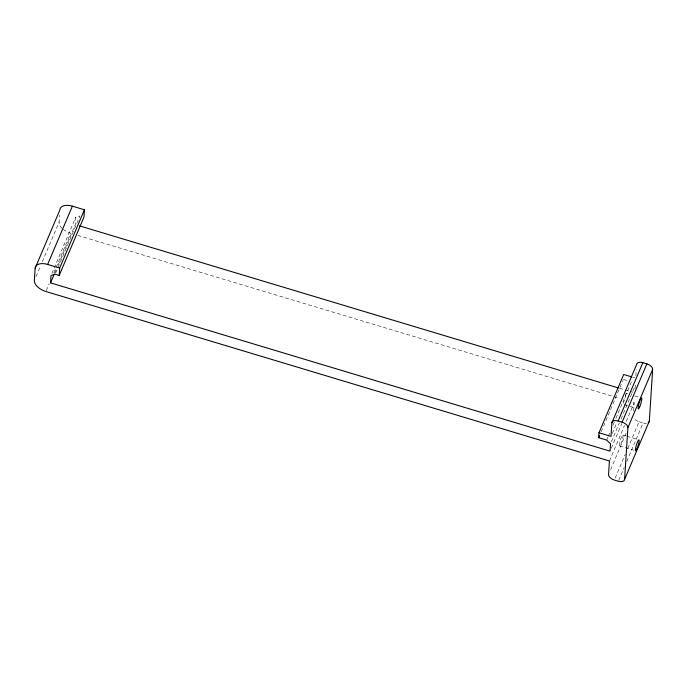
<?xml version="1.0" encoding="UTF-8"?>
<svg xmlns="http://www.w3.org/2000/svg" width="687" height="687" viewBox="0 0 687 687"><rect width="100%" height="100%" fill="white"/><g stroke="black" fill="none" stroke-linecap="round" stroke-linejoin="round"><path stroke-width="0.52" stroke-dasharray="3.44 2.58" d="M42.319 261.747L59.091 222.236L59.546 215.057M55.613 273.246L79.932 215.958L75.759 217.212L75.287 224.597L57.682 266.084M633.629 411.058L634.161 402.728L632.109 402.11M635.063 388.653L635.269 385.493L621.014 419.07M635.87 376.021L636.274 369.769M36.025 276.56L40.636 265.697M51.86 273.512L75.759 217.212M46.33 290.532L49.266 283.619M53.878 272.756L70.649 233.245A12.727 7.119 23 0 1 63.419 229.51M54.745 272.997L57.261 267.071M601.168 431.762L622.972 380.392M606.673 440.101L607.935 437.138M608.356 436.151L609.609 433.188M612.967 425.279L614.221 422.316M615.896 418.366L631.413 381.817L632.95 383.286M612.263 433.42L616.874 422.557M611.37 441.793L619.331 423.02M611.31 448.19L621.795 423.493M609.421 461.003L624.517 425.442M626.192 421.492L634.161 402.728M610.649 469.607L626.166 433.059M615.174 478.075L625.239 454.365M627.755 448.439L639.073 421.766A6.363 3.555 23 0 1 633.663 417.816M618.764 480.265L624.217 467.426M626.733 461.501L643.084 422.977A6.363 3.555 23 0 0 646.467 423.355M632.727 377.197L634.736 377.798M623.392 379.404L627.403 380.615M619.391 388.241L632.736 392.26M625.659 393.204L627.669 393.814M634.685 395.918L639.7 397.43M77.829 235.401L619.794 398.4M624.191 404.643L634.213 407.657M639.073 421.766L643.084 422.977M622.954 435.034A5.728 0.91 -73.3 0 1 621.031 443.802A5.728 0.91 -73.3 0 1 619.743 442.608A5.728 0.91 -73.3 0 1 622.954 435.034L625.96 435.936M626.965 436.236L636.995 439.259M619.528 445.932L633.569 450.148M62.277 228.522A12.727 7.119 23 0 1 59.091 222.236M625.771 394.381A5.728 0.91 -73.3 0 1 623.641 402.11A5.728 0.91 -73.3 0 1 622.078 402.865"/><path stroke-width="1.03" d="M598.97 432.758L598.652 437.688L606.673 440.101L610.528 443.768L610.056 451.153L50.555 282.881L51.027 275.496L55.192 274.233L59.202 275.444L83.943 217.161L84.415 209.775L72.384 206.16A12.727 7.119 23 0 0 59.881 209.921L35.14 268.205L34.35 280.511A12.727 7.119 23 0 0 45.909 291.52L609.421 461.003L608.553 474.545A6.363 3.555 23 0 0 614.333 480.05L618.343 481.252A6.363 3.555 23 0 0 624.595 479.371L649.335 421.088L652.65 369.383A6.363 3.555 23 0 0 646.871 363.887L642.86 362.676A6.363 3.555 23 0 0 636.609 364.557L611.868 422.84L611.001 436.382L598.97 432.758L623.71 374.484L631.731 376.897M59.202 275.444L59.675 268.059L84.415 209.775M624.595 479.371L627.909 427.666L652.65 369.383M35.14 268.205A12.727 7.119 23 0 1 47.643 264.435L72.384 206.16M50.555 282.881L54.325 273.984M598.652 437.688L599.493 435.713M611.868 422.84A6.363 3.555 23 0 1 618.12 420.959L642.86 362.676M627.909 427.666A6.363 3.555 23 0 0 622.13 422.162L646.871 363.887M79.391 225.834L618.369 387.932M618.12 420.959L622.13 422.162M47.643 264.435L59.675 268.059M649.335 421.088A6.363 3.555 23 0 1 648.193 422.84M639.683 406.936A5.728 0.91 -73.3 0 0 641.71 398.031A5.728 0.91 -73.3 0 0 638.506 405.382A5.728 0.91 -73.3 0 0 639.683 406.936M637.072 448.628A5.728 0.91 -73.3 0 0 638.996 439.86A5.728 0.91 -73.3 0 0 635.784 447.426A5.728 0.91 -73.3 0 0 637.072 448.628"/></g></svg>
